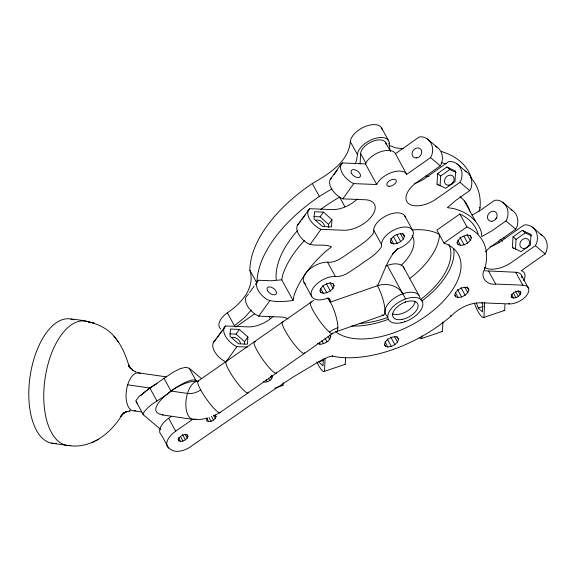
<?xml version="1.0" encoding="UTF-8"?>
<svg xmlns="http://www.w3.org/2000/svg" width="576" height="576" viewBox="0 0 576 576"><rect width="100%" height="100%" fill="white"/><g stroke="black" fill="none" stroke-linecap="round" stroke-linejoin="round"><path stroke-width="0.86" d="M282.298 385.618L283.025 385.366L283.147 382.759M323.316 359.028L322.985 365.911L318.787 361.973L323.568 360.353M316.908 362.059A17.446 4.594 71.3 0 0 323.755 371.592L324.482 371.34L325.109 358.294M344.491 364.579L345.211 364.327L345.535 357.602M419.27 337.457A17.446 4.594 71.3 0 0 421.027 338.688L421.754 338.436L421.877 335.909M441.756 331.675L442.483 331.423L442.944 321.854M474.516 303.466A17.446 4.594 71.3 0 0 483.221 317.65L483.941 317.398L484.654 302.609M503.95 310.63L504.67 310.385L504.958 304.459M360.094 163.994L360.626 153.554A13.961 7.502 -28.7 0 1 373.234 141.106A13.961 7.502 -28.7 0 1 386.122 144.223M437.011 184.154L437.616 173.513L446.897 166.99L455.573 171.101L454.975 181.742L445.694 188.266L437.011 184.154L438.221 185.17M440.078 185.803L440.633 176.047L449.906 169.524L456.221 172.512M512.424 247.486L513.022 236.844L522.302 230.321L530.986 234.439L530.381 245.081L521.1 251.604L512.424 247.486L513.634 248.501M515.491 249.134L516.038 239.378L525.319 232.855L531.634 235.85M244.397 344.066L244.548 341.669L247.903 336.974L239.393 329.422L230.443 329.062L230.004 336.262L238.522 343.814L247.471 344.174L247.903 336.974M328.399 227.585L328.594 224.388L331.956 219.694L323.438 212.141L314.489 211.781L314.057 218.981L322.574 226.541L331.524 226.894L331.956 219.694M382.241 130.054A17.446 9.374 -28.7 0 0 366.127 126.158A17.446 9.374 -28.7 0 0 350.366 141.718C348.293 162.187 328.442 174.233 312.286 183.542A122.112 65.606 -28.7 0 0 249.883 270.324C255.499 288.014 240.941 303.732 227.347 312.797A17.446 9.374 -28.7 0 0 220.788 329.026M350.366 141.718L357.437 154.627L356.602 160.013L355.198 164.023M281.765 279.814L271.505 280.771L258.379 280.246L257.148 281.369A17.446 9.814 35.6 0 0 267.142 299.621C275.126 302.609 284.645 301.565 293.069 300.463L281.765 279.814L282.787 274.637A104.688 56.246 -28.7 0 1 304.574 240.358M293.069 300.463L294.098 295.286A104.688 56.246 -28.7 0 1 325.267 251.798L331.51 246.83C323.971 243.317 314.82 246.946 307.49 243.331A17.446 9.814 35.6 0 1 297.497 225.072L309.65 208.706L332.266 209.606A22.68 12.19 -28.7 0 0 357.394 198.986M478.994 211.378L479.995 208.066A122.112 65.606 -28.7 0 0 470.592 177.458M365.458 163.886L342.432 162.965L341.201 164.088A17.446 9.814 35.6 0 0 351.194 182.34L353.736 183.614L376.762 184.536L365.458 163.886L365.702 163.123A17.446 9.374 -28.7 0 1 380.743 151.704A17.446 9.374 -28.7 0 1 395.165 153.158L406.649 174.427L430.524 157.637L431.82 155.066A17.446 14.407 -50 0 0 421.826 136.814L419.213 136.987L395.338 153.778M376.762 184.536L377.006 183.78A17.446 9.374 -28.7 0 1 392.047 172.361A17.446 9.374 -28.7 0 1 406.469 173.808L406.649 174.427M336.24 332.172A73.289 39.377 -28.7 0 0 433.548 310.298A73.289 39.377 -28.7 0 0 443.938 243.043L436.874 230.134L459.871 214.006L466.934 226.915A101.203 54.374 -28.7 0 1 484.675 269.165C479.405 277.157 487.123 285.48 495.684 284.083L522.806 285.17A13.961 7.502 -28.7 0 1 526.932 294.984A13.961 7.502 -28.7 0 1 509.357 303.934L482.234 302.846C470.47 302.198 459.187 307.85 451.058 316.08A101.203 54.374 -28.7 0 1 332.582 356.162L328.406 356.962L320.407 360.734L292.946 377.165L250.2 405.446L192.175 445.586C185.645 450.792 173.362 454.982 167.767 446.522M187.222 438.12L187.942 436.342L187.373 434.995L185.674 434.441C182.592 434.65 179.208 436.414 178.373 439.574L178.934 440.928L180.634 441.475L183.002 441.086L185.414 439.862L187.222 438.12L185.148 434.326M207.202 418.025L206.489 419.803L207.058 421.157L208.75 421.704C211.831 421.502 215.222 419.738 216.058 416.57L215.489 415.224M263.29 381.607L264.989 382.162C268.07 381.953 271.454 380.196 272.29 377.028L271.728 375.682M317.556 343.454L320.047 344.261C324.569 343.958 329.537 341.374 330.761 336.73L329.933 334.75M397.512 342.05L398.563 339.437L397.735 337.464L395.244 336.65C390.722 336.953 385.754 339.538 384.53 344.182L385.358 346.162L387.85 346.968L391.327 346.399L394.862 344.599L397.512 342.05L394.603 336.737M470.304 240.48L471.348 237.866L470.52 235.894L468.036 235.08C463.514 235.39 458.546 237.974 457.315 242.618L458.15 244.591L460.634 245.405L464.112 244.829L467.654 243.029L470.304 240.48L466.978 234.41M467.806 292.622L468.857 290.009L468.029 288.029L465.538 287.222C461.016 287.525 456.048 290.11 454.824 294.754L455.652 296.734L458.143 297.54L461.621 296.971L465.156 295.171L467.806 292.622L464.897 287.302M520.15 294.71L520.862 292.932L520.301 291.586L518.602 291.031C515.52 291.24 512.136 293.004 511.301 296.165L511.862 297.518L513.562 298.066L515.93 297.677L518.342 296.453L520.15 294.71L518.069 290.916M332.993 288.382L334.044 285.768L333.223 283.788L330.739 282.974C326.218 283.27 321.25 285.854 320.018 290.498L320.839 292.478L323.323 293.292L326.801 292.73L330.336 290.93L332.993 288.382L329.969 282.859M403.358 239.018L404.417 236.405L403.596 234.425L401.112 233.611C396.59 233.906 391.622 236.491 390.384 241.135L391.212 243.115L393.696 243.929L397.166 243.36L400.709 241.567L403.358 239.018L400.342 233.496M377.467 285.71C383.71 273.578 387.166 258.732 397.159 249.106A17.446 9.374 -28.7 0 0 413.352 233.208A17.446 9.374 -28.7 0 0 397.642 228.427A17.446 9.374 -28.7 0 0 381.449 244.332A8.078 4.342 -28.7 0 1 381.276 247.061C375.754 255.542 366.048 260.107 358.272 266.213C351.245 270.382 344.088 277.416 335.34 276.401A17.446 9.374 -28.7 0 0 311.702 290.779A17.446 9.374 -28.7 0 0 326.794 298.476C329.213 297.202 330.811 300.017 330.35 302.134L377.467 285.71A19.195 15.458 1.3 0 1 402.782 293.789M414.72 183.499A22.68 12.19 -28.7 0 0 425.174 178.178L448.625 161.683L451.238 161.51A17.446 14.407 -50 0 1 461.232 179.77L459.936 182.34L436.478 198.828A22.68 12.19 -28.7 0 1 408.406 203.45A22.68 12.19 -28.7 0 1 416.873 182.362L440.33 165.874L441.626 163.296A17.446 14.407 -50 0 0 435.586 146.268M472.061 215.222L481.018 209.887L494.626 200.318L497.239 200.146A17.446 14.407 -50 0 1 507.233 218.398L505.937 220.975L492.322 230.544L481.824 236.606L481.27 231.97A104.688 56.246 -28.7 0 0 453.298 208.483L447.336 207.648L456.127 200.146L469.735 190.57L471.038 187.999A17.446 14.407 -50 0 0 464.998 170.971M485.474 251.899A22.68 12.19 -28.7 0 1 492.286 245.7L515.736 229.205L517.032 226.634A17.446 14.407 -50 0 0 510.991 209.606M484.488 267.293A22.68 12.19 -28.7 0 0 511.891 262.166L535.342 245.671L536.645 243.101A17.446 14.407 -50 0 0 526.644 224.842L524.038 225.022L500.587 241.51A22.68 12.19 -28.7 0 1 490.133 246.83M523.634 280.526A17.446 9.374 -28.7 0 0 522.058 270.886L521.273 270.698L545.148 253.908L546.444 251.33A17.446 14.407 -50 0 0 540.403 234.302M136.577 401.335L136.282 401.875L143.345 414.778L160.798 429.545M247.349 347.054L236.909 346.637L225.979 361.886L223.438 360.612A17.446 9.814 35.6 0 1 213.444 342.353L225.598 325.987L248.22 326.887A22.68 12.19 -28.7 0 0 273.348 316.267M308.419 209.83A17.446 9.814 35.6 0 0 318.413 228.082L320.954 229.356L343.577 230.263A22.68 12.19 -28.7 0 0 372.132 215.719A22.68 12.19 -28.7 0 0 365.429 199.771L342.806 198.864L340.265 197.59A17.446 9.814 35.6 0 1 330.271 179.338L341.201 164.088M216.238 339.055L213.444 342.353M217.274 337.601L222.48 330.343M224.042 328.162L225.598 325.987M248.494 294.041L246.226 296.611A17.446 9.814 35.6 0 0 256.219 314.87L258.761 316.145L281.383 317.045A22.68 12.19 -28.7 0 1 288.05 318.931M249.538 292.586L254.218 286.056M255.254 284.602L258.379 280.246M300.802 221.047L297.497 225.072M301.846 219.593L305.489 214.51M307.57 211.608L309.65 208.706M334.102 174.578L337.226 170.222M339.826 166.594L342.432 162.965M229.766 333.857L236.03 334.109L239.393 329.422M313.812 216.583L320.083 216.828L323.438 212.141M258.761 316.145L269.683 300.895M310.032 244.606L320.954 229.356M342.806 198.864L353.736 183.614M251.266 310.133L244.102 317.974L234.418 325.706L227.347 312.797M330.271 179.338L331.502 178.207M157.154 383.558L149.911 388.001L173.095 372.226L180.374 368.597L185.753 367.279L189.238 368.273L196.301 381.168C187.049 381.37 178.546 386.021 171.029 391.046C162.439 398.981 149.436 403.373 142.97 413.575A3.665 1.973 -28.7 0 0 143.345 414.778M235.922 326.974L254.686 313.812M197.906 381.19L313.783 300.298M167.321 445.716L161.582 435.226A17.986 9.662 -28.7 0 1 168.638 418.298L171.576 416.239M168.646 448.135A17.986 9.662 -28.7 0 1 175.709 431.208L193.32 418.853M443.938 243.043L466.934 226.915M332.59 333.605L220.018 412.567L213.394 416.016M68.465 445.536C91.318 449.129 111.377 433.015 122.335 414.31L120.787 416.326L124.078 412.819L122.76 413.978L125.82 411.818L123.408 413.244L127.123 411.523L126.029 411.869L130.284 410.861L129.276 410.99M331.956 188.834L319.356 196.452A122.112 65.606 -28.7 0 0 256.961 282.434M335.477 332.122L333.562 333.101M91.836 442.714L94.817 441.223M95.854 440.698L98.705 439.279M336.449 331.618L383.558 315.187M476.453 303.034L478.246 308.03L483.026 306.41M274.73 388.174L283.025 385.366M324.482 371.34L345.211 364.327M421.754 338.436L442.483 331.423M483.941 317.398L504.67 310.385M206.928 418.349L200.297 419.501L193.867 419.443M163.087 414.907C136.094 410.954 192.146 372.65 196.301 381.168M484.726 270.792L515.736 272.261A13.961 7.502 -28.7 0 1 521.741 277.718M403.33 148.824L395.446 147.823L389.11 145.303M70.906 319.032C87.552 320.436 105.955 324.403 116.114 338.998M137.815 372.766L166.313 376.855M127.678 384.826L149.89 388.015M134.071 410.861L141.732 411.962M51.487 443.131L66.931 445.363M162.23 414.9L192.924 419.386M305.453 284.018A17.446 9.374 -28.7 0 1 308.11 270.598A17.446 9.374 -28.7 0 1 327.564 262.202C337.133 263.117 344.786 255.204 352.469 250.639C359.676 245.066 368.482 240.718 373.507 232.862A8.078 4.342 -28.7 0 0 373.68 230.134A17.446 9.374 -28.7 0 1 388.908 214.582A17.446 9.374 -28.7 0 1 405.497 217.807M86.875 321.415L94.111 323.15L91.13 322.358M135.122 371.599L136.044 372.038L132.257 369.886L133.2 370.562L130.14 367.877L131.119 368.842L128.7 365.796L130.63 368.626L128.484 364.464L129.37 366.869C125.834 355.975 121.788 344.916 113.99 336.262M236.909 346.637L234.367 345.362A17.446 9.814 35.6 0 1 224.374 327.11M140.609 373.529L139.73 373.09A19.195 9.612 -81.8 0 0 126.252 391.846A19.195 9.612 -81.8 0 0 135.756 410.522M427.169 138.852L436.968 147.089M456.581 163.555L466.38 171.792M502.574 202.19L512.381 210.42M531.986 226.886L541.793 235.123M446.897 166.99L449.906 169.524M522.302 230.321L525.319 232.855M430.524 157.637L440.33 165.874M459.936 182.34L469.735 190.57M505.937 220.975L515.736 229.205M535.342 245.671L545.148 253.908M437.616 173.513L440.633 176.047M513.022 236.844L516.038 239.378M189.238 368.273L201.557 378.684M320.083 216.828L328.594 224.388M236.03 334.109L244.548 341.669M478.246 308.03L482.45 311.962L482.774 305.086L481.882 302.587M116.561 339.581L118.562 342.173M137.34 403.308L136.282 401.875A3.665 1.973 -28.7 0 1 135.907 400.666L139.205 396.338L149.854 388.044L156.917 400.946M521.438 275.314L528.509 288.223M515.736 272.261L522.806 285.17M498.478 241.193L499.313 242.712M479.556 207.259L479.995 208.066M520.034 291.413L520.862 292.932M515.434 291.132L518.342 296.453M464.371 200.966L475.682 221.616M513.439 293.119L515.93 297.677M511.481 294.271L513.562 298.066M511.034 295.999L511.862 297.518M508.918 303.127L509.357 303.934M470.102 235.591L471.348 237.866M488.621 271.174L495.684 284.083M484.236 268.358L484.675 269.165M463.91 236.196L467.654 243.029M459.958 237.24L464.112 244.829M457.726 240.091L460.634 245.405M456.905 242.316L458.15 244.591M381.334 127.505L388.404 140.414M388.886 143.071L390.226 151.078M467.194 286.97L468.857 290.009M385.394 142.186L390.384 151.294M461.002 287.575L465.156 295.171M457.466 289.375L461.621 296.971M455.234 292.226L458.143 297.54M454.824 295.214L455.652 296.734M404.712 215.82L412.481 230.018M450.612 315.274L451.058 316.08M360.626 153.554L366.026 163.426M402.689 233.251L404.417 236.405M396.821 234.468L400.709 241.567M393.286 236.261L397.166 243.36M390.672 238.406L393.696 243.929M390.348 241.538L391.212 243.115M403.286 266.76L418.831 295.157M373.68 230.134L381.449 244.332M387.238 265.392L405.612 298.951M405.187 301.406L405.54 302.054M344.902 206.798L339.602 197.114A101.203 54.374 -28.7 0 0 320.789 209.419M404.726 321.055L405.079 321.696M392.234 314.129L392.587 314.777M396.9 336.398L398.563 339.437M312.286 183.542L319.356 196.452M390.708 337.003L394.862 344.599M387.173 338.803L391.327 346.399M384.941 341.654L387.85 346.968M384.53 344.642L385.358 346.162M327.564 262.202L335.34 276.401M332.755 283.406L334.044 285.768M326.448 283.831L330.336 290.93M322.913 285.624L326.801 292.73M328.19 298.195L330.35 302.134M320.731 288.562L323.323 293.292M319.975 290.902L320.839 292.478M303.991 282.384L311.767 296.582M329.933 335.21L330.761 336.73M328.046 336.305L329.71 339.343M324.986 338.09L327.06 341.885M332.143 355.356L332.582 356.162M321.862 340.654L323.525 343.692M319.219 342.742L320.047 344.261M249.883 270.324L256.536 282.47M269.057 316.339L270.302 318.622M271.462 375.509L272.29 377.028M270.331 376.531L271.577 378.806M268.524 378.266L269.77 380.542M266.112 379.498L267.358 381.773M215.222 415.051L216.058 416.57M213.682 415.31L215.345 418.349M211.457 416.29L213.538 420.091M209.045 417.521L211.126 421.315M206.676 417.91L208.75 421.704M163.93 378.166L170.993 391.075L187.474 393.408A19.195 15.854 -49.8 0 0 200.7 389.887M187.106 434.822L187.942 436.342M182.506 434.542L185.414 439.862M180.511 436.529L183.002 441.086M168.638 418.298L175.709 431.208M178.553 437.681L180.634 441.475M178.106 439.409L178.934 440.928M195.797 419.011A19.195 9.612 -81.8 0 1 185.926 401.89A19.195 9.612 -81.8 0 1 198.324 381.377M220.27 412.092A19.195 3.283 55 0 1 206.41 398.952A19.195 3.283 55 0 1 198.403 381.053M248.45 392.112A19.195 3.283 55 0 1 234.475 379.087A19.195 3.283 55 0 1 226.843 361.361M140.976 395.611A33.451 17.971 -28.7 0 1 149.947 388.13M196.25 381.082A14.573 2.491 55 0 1 197.662 381.55M70.798 445.514A62.82 31.464 -81.8 0 1 45.324 376.654A62.82 31.464 -81.8 0 1 90.54 322.87M56.167 443.34A62.813 31.464 -81.8 0 1 30.046 376.682A62.813 31.464 -81.8 0 1 73.814 319.896M412.164 235.584A41.875 22.5 -28.7 0 1 401.22 265.277M397.793 248.659A41.875 22.5 -28.7 0 1 392.472 253.886M276.221 279.706A101.203 54.374 -28.7 0 1 297.677 230.422M425.894 175.968A101.203 54.374 -28.7 0 1 429.005 176.501M499.954 239.4A13.961 7.502 -28.7 0 1 502.553 241.294M276.602 372.37A19.195 3.283 55 0 1 262.087 358.567A19.195 3.283 55 0 1 255.514 341.813M304.747 352.62A19.195 3.283 55 0 1 290.772 339.595A19.195 3.283 55 0 1 283.14 321.869M527.429 247.262A5.407 4.464 -49.9 0 1 528.775 245.621M439.538 234.403A69.797 37.505 -28.7 0 1 409.522 278.683M460.094 196.668A104.688 56.246 -28.7 0 1 469.951 211.313M448.927 244.397A69.797 37.505 -28.7 0 1 420.833 299.333M387.576 317.462A69.797 37.505 -28.7 0 1 359.294 323.518M412.214 229.925A69.797 37.505 -28.7 0 1 439.834 234.662M452.023 183.931A5.407 4.464 -50 0 1 453.362 182.29M495.835 218.887A5.407 4.464 -50 0 1 496.886 217.958M315.648 220.478A5.407 3.038 35.6 0 1 321.07 221.321A5.407 3.038 35.6 0 1 324.382 226.174M231.595 337.759A5.407 3.046 35.6 0 1 237.017 338.602A5.407 3.046 35.6 0 1 240.329 343.454M441.13 162.655A122.112 65.606 -28.7 0 1 446.047 163.757M441.346 151.51A122.112 65.606 -28.7 0 1 471.312 177.883M357.437 154.627A17.446 9.374 -28.7 0 1 373.91 138.816A17.446 9.374 -28.7 0 1 389.326 143.878M503.309 237.6A17.446 9.374 -28.7 0 1 504.958 238.788M459.871 214.006A101.203 54.374 -28.7 0 1 478.087 233.734M453.607 248.342A73.289 39.377 -28.7 0 1 421.726 301.126M388.714 319.19A73.289 39.377 -28.7 0 1 351.72 326.023M385.661 265.99A19.195 10.31 -28.7 0 1 404.417 269.302M387.331 316.26A19.195 10.31 -28.7 0 1 397.368 296.23A19.195 10.31 -28.7 0 1 420.019 298.094M415.202 301.543A13.961 7.502 -28.7 0 1 406.037 311.789A13.961 7.502 -28.7 0 1 392.53 313.848M377.086 285.034A19.195 4.802 70.8 0 1 384.552 306.281A19.195 4.802 70.8 0 1 381.895 314.863M327.722 298.022A19.195 4.802 70.8 0 1 336.794 319.428A19.195 4.802 70.8 0 1 335.398 331.596M329.335 332.093A19.195 10.31 -28.7 0 1 337.86 327.708M332.899 332.878A19.195 3.283 54.9 0 1 318.917 319.846A19.195 3.283 54.9 0 1 311.285 302.119M524.441 248.494A5.407 4.464 -50 0 0 529.078 240.43A5.407 4.464 -50 0 0 520.646 241.56A5.407 4.464 -50 0 0 524.441 248.494M389.03 186.307A5.234 2.815 -28.7 0 0 396.331 181.166A5.234 2.815 -28.7 0 0 389.282 180.886A5.234 2.815 -28.7 0 0 389.03 186.307M492.012 221.263A5.407 4.464 -50 0 0 496.649 213.199A5.407 4.464 -50 0 0 488.218 214.33A5.407 4.464 -50 0 0 492.012 221.263M416.599 157.925A5.407 4.464 -50 0 0 421.243 149.861A5.407 4.464 -50 0 0 412.805 150.998A5.407 4.464 -50 0 0 416.599 157.925M351.583 173.434A5.407 3.038 35.6 0 0 359.784 177.149A5.407 3.038 35.6 0 0 355.99 170.215A5.407 3.038 35.6 0 0 351.583 173.434M267.53 290.714A5.407 3.046 35.6 0 0 275.738 294.43A5.407 3.046 35.6 0 0 271.944 287.496A5.407 3.046 35.6 0 0 267.53 290.714M449.028 185.162A5.407 4.464 -49.9 0 0 453.665 177.098A5.407 4.464 -49.9 0 0 445.234 178.229A5.407 4.464 -49.9 0 0 449.028 185.162M401.105 322.79A19.195 10.31 -28.7 0 0 422.215 301.169A19.195 10.31 -28.7 0 0 392.717 307.015A19.195 10.31 -28.7 0 0 401.105 322.79M402.257 319.392A13.961 7.502 -28.7 0 0 417.614 303.667A13.961 7.502 -28.7 0 0 396.166 307.915A13.961 7.502 -28.7 0 0 402.257 319.392"/></g></svg>
